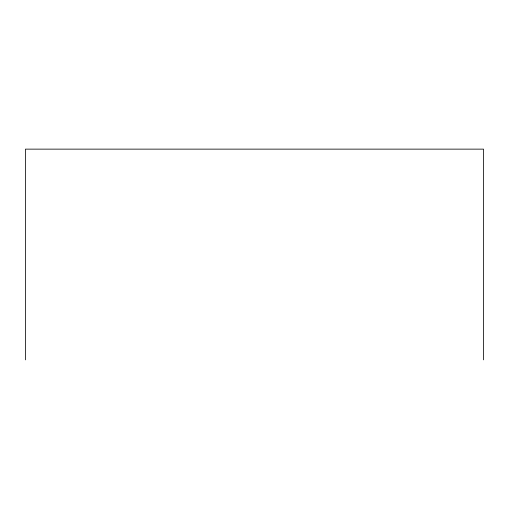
<?xml version="1.0" encoding="UTF-8"?>
<svg xmlns="http://www.w3.org/2000/svg" width="509" height="509" viewBox="0 0 509 509"><rect width="100%" height="100%" fill="white"/><g stroke="black" fill="none" stroke-linecap="round" stroke-linejoin="round"><path stroke-width="0.76" d="M483.55 359.863L483.55 149.137L25.45 149.137L25.45 359.863"/></g></svg>
